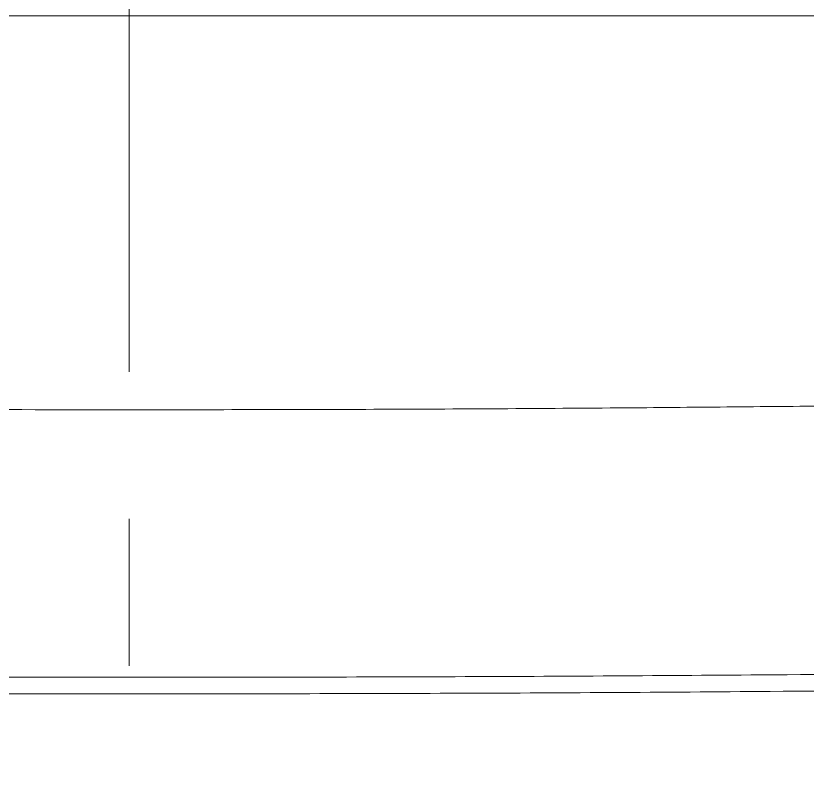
# Model space of a CAD drawing. Extents: x 3571 to 9666, y -561 to 1991.
# Drawn here: x 5119.9 to 5173.8, y 223.7 to 275 of the extents above; entities that cross this region are included whole.
import ezdxf

# ---------------------------------------------------------------- set-up
doc = ezdxf.new("R2010")
doc.units = 0
doc.header["$LTSCALE"] = 20
doc.header["$MEASUREMENT"] = 0
doc.linetypes.add('CENTER', pattern=[2, 1.25, -0.25, 0.25, -0.25])
doc.layers.get('0').update_dxf_attribs({"linetype": 'CONTINUOUS'})
doc.layers.add('1', color=7, linetype='CONTINUOUS')

msp = doc.modelspace()

# ---------------------------------------------------------------- linework, layer by layer
at = {"color": 7, "linetype": 'Continuous', "lineweight": 15}
msp.add_line((5232.081, 275.031), (5023.207, 275.031), dxfattribs=at)
for points, knots in [([(5127.644, 248.213), (5122.775, 248.218), (5113.036, 248.228), (5098.456, 248.304), (5086.506, 248.404), (5077.138, 248.506), (5070.545, 248.657), (5064.294, 248.869), (5058.505, 249.143), (5053.182, 249.479), (5048.472, 249.874), (5044.525, 250.323), (5041.524, 250.809), (5039.506, 251.322), (5038.61, 251.85), (5036.428, 253.028), (5033.23, 254.977), (5029.423, 257.697), (5026.272, 260.535), (5023.913, 263.378), (5022.632, 265.717), (5022.004, 267.55), (5021.724, 268.877), (5021.615, 270.169), (5021.686, 271.419), (5021.98, 272.628), (5022.462, 273.83), (5022.959, 274.631), (5023.207, 275.031)], [0, 0, 0, 0, 0.0336549, 0.0673096, 0.1009654, 0.1168253, 0.1326796, 0.1485348, 0.1643908, 0.1802438, 0.1970581, 0.213873, 0.2306869, 0.2475007, 0.2643252, 0.2811549, 0.3604902, 0.4506451, 0.5407981, 0.6309519, 0.7211056, 0.7630925, 0.8050819, 0.847127, 0.8857939, 0.9238621, 0.9619308, 1, 1, 1, 1]), ([(5232.081, 275.031), (5232.224, 274.807), (5232.512, 274.359), (5232.862, 273.686), (5233.151, 273.013), (5233.375, 272.339), (5233.533, 271.666), (5233.628, 270.99), (5233.669, 269.857), (5233.495, 268.267), (5232.788, 265.956), (5231.375, 263.378), (5229.013, 260.535), (5225.875, 257.697), (5221.703, 254.75), (5218.224, 252.587), (5215.415, 251.203), (5213.295, 250.724), (5210.343, 250.27), (5206.547, 249.85), (5201.909, 249.465), (5196.459, 249.124), (5190.268, 248.839), (5183.574, 248.623), (5176.512, 248.48), (5169.261, 248.413), (5158.737, 248.318), (5144.86, 248.233), (5133.383, 248.22), (5127.644, 248.213)], [0, 0, 0, 0, 0.0213191, 0.0426377, 0.0639563, 0.0852755, 0.1065938, 0.1279089, 0.1494876, 0.2142355, 0.2788953, 0.3690493, 0.4592033, 0.5493567, 0.6395118, 0.7404835, 0.7563414, 0.7721966, 0.7880516, 0.8039073, 0.8197623, 0.8365746, 0.8533896, 0.8702042, 0.8870186, 0.9038439, 0.9206736, 0.9603364, 1, 1, 1, 1]), ([(5127.644, 228.87), (5120.446, 228.877), (5106.05, 228.893), (5086.855, 229.011), (5070.06, 229.154), (5055.664, 229.314), (5043.114, 229.494), (5032.494, 229.71), (5023.752, 229.953), (5015.24, 230.254), (5007.116, 230.608), (4999.512, 231.01), (4992.389, 231.457), (4985.754, 231.955), (4979.322, 232.529), (4973.193, 233.166), (4967.386, 233.878), (4962.301, 234.627), (4957.918, 235.416), (4954.429, 236.237), (4951.779, 237.081), (4949.769, 237.934), (4948.197, 238.791), (4946.877, 239.647), (4944.677, 241.05), (4941.645, 242.999), (4938.417, 245.569), (4935.705, 248.204), (4933.706, 250.866), (4932.488, 253.01), (4932.183, 254.255), (4932.089, 254.638)], [0, 0, 0, 0, 0.045708, 0.091417, 0.12226, 0.153108, 0.183927, 0.203525, 0.223123, 0.243303, 0.263483, 0.283067, 0.30265, 0.32281, 0.342974, 0.366582, 0.39019, 0.414353, 0.438516, 0.463245, 0.487996, 0.512833, 0.537745, 0.562669, 0.587513, 0.660767, 0.734021, 0.812707, 0.891393, 0.966592, 1, 1, 1, 1]), ([(5323.235, 254.768), (5323.133, 254.346), (5322.822, 253.057), (5321.608, 250.91), (5319.679, 248.325), (5317.072, 245.748), (5313.892, 243.174), (5310.805, 241.175), (5308.571, 239.738), (5307.243, 238.863), (5305.659, 237.988), (5303.626, 237.116), (5300.934, 236.255), (5297.427, 235.428), (5293.09, 234.645), (5288.071, 233.901), (5282.244, 233.182), (5276.074, 232.539), (5269.71, 231.971), (5263.164, 231.475), (5255.994, 231.022), (5248.324, 230.615), (5240.286, 230.264), (5231.873, 229.964), (5223.057, 229.716), (5212.325, 229.497), (5199.807, 229.316), (5185.597, 229.158), (5168.836, 229.014), (5149.519, 228.894), (5134.936, 228.878), (5127.644, 228.87)], [0, 0, 0, 0, 0.036728, 0.111979, 0.186866, 0.261753, 0.336639, 0.411526, 0.436808, 0.462172, 0.487524, 0.512799, 0.537984, 0.563146, 0.586664, 0.610182, 0.634254, 0.658326, 0.677842, 0.697356, 0.717436, 0.737516, 0.75704, 0.776564, 0.796667, 0.816771, 0.847079, 0.877415, 0.907747, 0.953873, 1, 1, 1, 1]), ([(5127.644, 230), (5134.828, 230.007), (5149.196, 230.023), (5168.354, 230.141), (5185.116, 230.285), (5199.485, 230.448), (5211.997, 230.629), (5222.566, 230.842), (5231.249, 231.08), (5239.703, 231.373), (5247.771, 231.718), (5255.323, 232.108), (5262.395, 232.541), (5268.984, 233.023), (5275.373, 233.58), (5281.473, 234.203), (5287.218, 234.899), (5291.572, 235.51), (5293.701, 235.9), (5294.433, 236.034)], [0, 0, 0, 0, 0.107291, 0.214582, 0.286984, 0.359396, 0.431739, 0.47753, 0.523321, 0.570471, 0.61762, 0.663372, 0.709124, 0.756225, 0.803332, 0.858576, 0.91382, 0.970357, 1, 1, 1, 1]), ([(5051.926, 230.513), (5054.128, 230.479), (5061.979, 230.356), (5075.685, 230.216), (5092.954, 230.086), (5110.294, 230.013), (5121.864, 230.004), (5127.644, 230)], [0, 0, 0, 0, 0.088757, 0.316434, 0.544414, 0.77242, 1, 1, 1, 1])]:
    msp.add_open_spline(points, degree=3, knots=knots, dxfattribs=at)
at = {"layer": '1', "color": 1, "linetype": 'CENTER', "lineweight": 0, "ltscale": 2}
msp.add_line((5127.644, -229.213), (5127.644, 301.335), dxfattribs=at)

doc.saveas('drawing.dxf')
